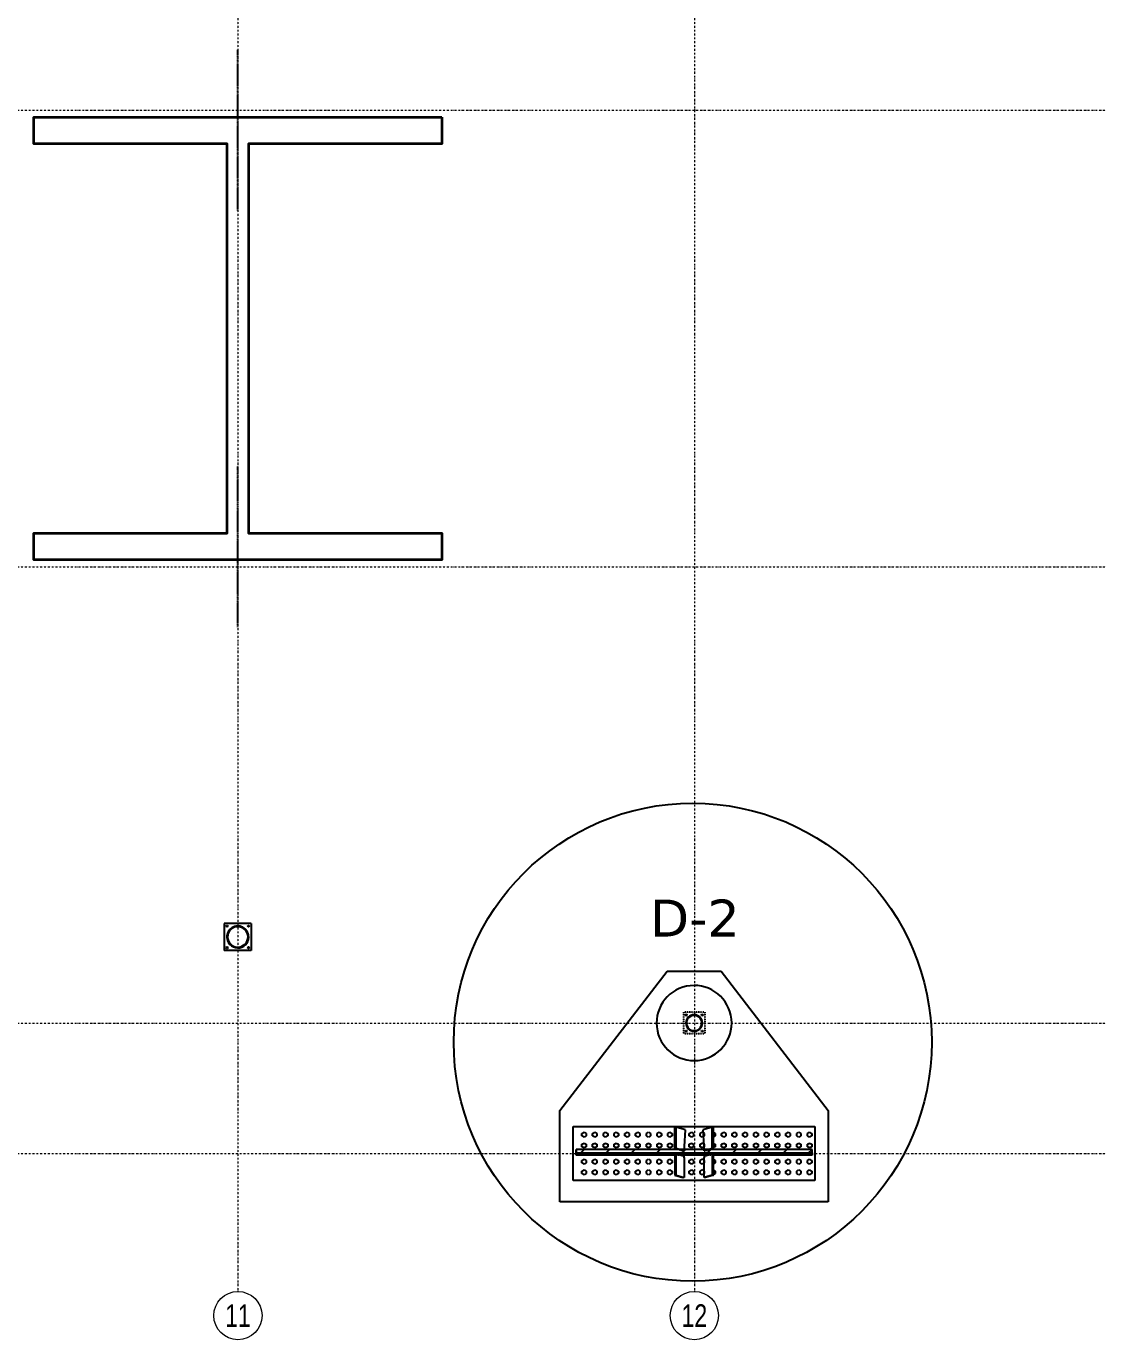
# Model space of a CAD drawing. Header units: millimetres. Extents: x 1541 to 289025, y -12015 to 47026.
# Drawn here: x 53899 to 55346, y -11969 to -10196 of the extents above; entities that cross this region are included whole.
import ezdxf
from ezdxf.enums import TextEntityAlignment as Align

# ---------------------------------------------------------------- set-up
doc = ezdxf.new("R2010")
doc.units = ezdxf.units.MM
doc.header["$LTSCALE"] = 0.1
for name, pattern in [('DASHDOTX2', [50.8, 25.4, -12.7, 0, -12.7]), ('DXK_LINE_DOT2', [3.9198, 1.9599, -1.9599]), ('DXK_LINE_DOT3', [5.9187, 2.979, -0.9799, 0.9799, -0.9799]), ('Grid Line', [3.33375, 1.905, -0.47625, 0.47625, -0.47625])]:
    doc.linetypes.add(name, pattern=pattern)
doc.layers.get('0').update_dxf_attribs({"color": 255})
for name, color, linetype, lineweight in [('E_EJES', 8, 'Continuous', 9), ('E_EJES-1', 8, 'Grid Line', 9), ('E_MUROS-1', 2, 'Continuous', 35)]:
    doc.layers.add(name, color=color, linetype=linetype, lineweight=lineweight)
doc.layers.add('ROTÚLOS', color=6, linetype='Continuous')
doc.styles.add('Swis721 LtCn BT_1', font='swisscl.ttf', dxfattribs={"height": 0.42})
doc.styles.add('TEXTO GENERAL', font='verdana.ttf', dxfattribs={"height": 0.9})

msp = doc.modelspace()

# ---------------------------------------------------------------- hatches: boundary and pattern name
at = {"linetype": 'Continuous'}
h = msp.add_hatch(color=96, dxfattribs=at)
h.paths.add_polyline_path([(54199.6, -11425.1), (54199.4, -11422.6), (54198.7, -11420.1), (54197.6, -11417.8), (54196.1, -11415.7), (54194.3, -11413.8), (54192.2, -11412.4), (54189.9, -11411.3), (54187.4, -11410.6), (54184.9, -11410.4), (54182.3, -11410.6), (54179.8, -11411.3), (54177.5, -11412.4), (54175.4, -11413.8), (54173.6, -11415.7), (54172.1, -11417.8), (54171, -11420.1), (54170.4, -11422.6), (54170.2, -11425.1), (54170.4, -11427.7), (54171, -11430.2), (54172.1, -11432.5), (54173.6, -11434.6), (54175.4, -11436.4), (54177.5, -11437.9), (54179.8, -11438.9), (54182.3, -11439.6), (54184.9, -11439.8), (54187.4, -11439.6), (54189.9, -11438.9), (54192.2, -11437.9), (54194.3, -11436.4), (54196.1, -11434.6), (54197.6, -11432.5), (54198.7, -11430.2), (54199.4, -11427.7)])
h.paths.add_polyline_path([(54197.9, -11429.9), (54196.9, -11432), (54195.5, -11434), (54193.8, -11435.7), (54191.8, -11437.1), (54189.6, -11438.1), (54187.3, -11438.8), (54184.9, -11439), (54182.5, -11438.8), (54180.1, -11438.1), (54177.9, -11437.1), (54176, -11435.7), (54174.3, -11434), (54172.9, -11432), (54171.9, -11429.9), (54171.2, -11427.5), (54171, -11425.1), (54171.2, -11422.7), (54171.9, -11420.4), (54172.9, -11418.2), (54174.3, -11416.2), (54176, -11414.5), (54177.9, -11413.1), (54180.1, -11412.1), (54182.5, -11411.5), (54184.9, -11411.3), (54187.3, -11411.5), (54189.6, -11412.1), (54191.8, -11413.1), (54193.8, -11414.5), (54195.5, -11416.2), (54196.9, -11418.2), (54197.9, -11420.4), (54198.5, -11422.7), (54198.7, -11425.1), (54198.5, -11427.5)])
h = msp.add_hatch(dxfattribs=at)
h.set_pattern_fill('', scale=7.611392, style=0, pattern_type=0)
h.set_pattern_definition([(45, (54811.87, -11539.187), (-17.088, 17.088), [])])
h.paths.add_polyline_path([(54812.1, -11541.3), (54811.9, -11539.2), (54811.2, -11537.1), (54810.2, -11535.2), (54808.8, -11533.5), (54807.2, -11532.2), (54805.3, -11531.1), (54803.2, -11530.5), (54801, -11530.3), (54798.9, -11530.5), (54796.8, -11531.1), (54794.9, -11532.2), (54793.2, -11533.5), (54791.8, -11535.2), (54790.8, -11537.1), (54790.2, -11539.2), (54790, -11541.3), (54790.2, -11543.5), (54790.8, -11545.6), (54791.8, -11547.5), (54793.2, -11549.2), (54794.9, -11550.5), (54796.8, -11551.6), (54798.9, -11552.2), (54801, -11552.4), (54803.2, -11552.2), (54805.3, -11551.6), (54807.2, -11550.5), (54808.8, -11549.2), (54810.2, -11547.5), (54811.2, -11545.6), (54811.9, -11543.5)])
h.paths.add_polyline_path([(54810.6, -11545.3), (54809.6, -11547.1), (54808.3, -11548.6), (54806.8, -11549.9), (54805, -11550.9), (54803, -11551.5), (54801, -11551.7), (54799, -11551.5), (54797.1, -11550.9), (54795.3, -11549.9), (54793.7, -11548.6), (54792.4, -11547.1), (54791.5, -11545.3), (54790.9, -11543.4), (54790.7, -11541.3), (54790.9, -11539.3), (54791.5, -11537.4), (54792.4, -11535.6), (54793.7, -11534), (54795.3, -11532.8), (54797.1, -11531.8), (54799, -11531.2), (54801, -11531), (54803, -11531.2), (54805, -11531.8), (54806.8, -11532.8), (54808.3, -11534), (54809.6, -11535.6), (54810.6, -11537.4), (54811.2, -11539.3), (54811.4, -11541.3), (54811.2, -11543.4)])
h = msp.add_hatch(dxfattribs=at)
h.set_pattern_fill('', scale=7.611392, style=0, pattern_type=0)
h.set_pattern_definition([(45, (54960.335, -11712.02), (-17.088, 17.088), [])])
h.paths.add_polyline_path([(54960.5, -11715.9), (54960.3, -11712), (54641.7, -11712), (54641.6, -11715.9), (54641.6, -11716.7), (54960.5, -11716.7)])

# ---------------------------------------------------------------- linework, layer by layer
at = {"color": 7, "linetype": 'DXK_LINE_DOT3'}
for p, q in [((54184.9, -10444.9), (54184.9, -10227.5)), ((54184.9, -11006.7), (54184.9, -10789.3))]:
    msp.add_line(p, q, dxfattribs=at)
at = {"color": 2, "linetype": 'Continuous'}
for p, q in [((54203, -11407), (54166.7, -11407)), ((54166.7, -11407), (54166.7, -11443.2)), ((54203, -11407), (54203, -11443.2)), ((54203, -11443.2), (54166.7, -11443.2)), ((54619.8, -11659.5), (54764.8, -11471.2)), ((54764.8, -11471.2), (54837.3, -11471.2)), ((54837.3, -11471.2), (54982.2, -11659.5)), ((54619.8, -11782.7), (54619.8, -11659.5)), ((54982.2, -11659.5), (54982.2, -11782.7)), ((54637.9, -11753.7), (54637.9, -11681.2)), ((54637.9, -11681.2), (54964.1, -11681.2)), ((54774.8, -11710.8), (54774.8, -11681.6)), ((54774.8, -11681.6), (54776.7, -11681.7)), ((54787.7, -11685), (54776.7, -11681.7)), ((54776.7, -11710.8), (54776.7, -11681.7)), ((54788.7, -11685.3), (54787.7, -11685)), ((54788.7, -11685.3), (54787.7, -11707.8)), ((54814.4, -11685), (54813.3, -11685.3)), ((54814.4, -11707.8), (54813.3, -11685.3)), ((54825.4, -11681.7), (54814.4, -11685)), ((54825.4, -11681.7), (54827.3, -11681.6)), ((54825.4, -11710.8), (54825.4, -11681.7)), ((54827.3, -11710.8), (54827.3, -11681.6)), ((54964.1, -11681.2), (54964.1, -11753.7)), ((54641.6, -11715.9), (54641.6, -11712)), ((54641.6, -11712), (54641.7, -11712)), ((54641.7, -11712), (54641.6, -11715.9)), ((54641.6, -11715.9), (54641.6, -11716.7)), ((54641.6, -11719.8), (54641.6, -11716.7)), ((54641.6, -11716.7), (54960.5, -11716.7)), ((54774.8, -11719.8), (54641.6, -11719.8)), ((54960.3, -11712), (54641.7, -11712)), ((54779, -11712), (54774.8, -11710.8)), ((54774.8, -11710.8), (54776.7, -11710.8)), ((54776.7, -11717.9), (54774.8, -11717.8)), ((54774.8, -11717.8), (54774.8, -11746.8)), ((54780.8, -11712), (54776.7, -11710.8)), ((54776.7, -11717.9), (54786.6, -11720.8)), ((54776.7, -11746.9), (54776.7, -11717.9)), ((54818.8, -11719.8), (54783.3, -11719.8)), ((54786.6, -11720.8), (54787.4, -11723.9)), ((54787.5, -11712), (54787.4, -11714)), ((54787.7, -11707.8), (54787.5, -11712)), ((54814.6, -11712), (54814.4, -11707.8)), ((54814.7, -11714), (54814.6, -11712)), ((54814.6, -11723.9), (54815.4, -11720.8)), ((54815.4, -11720.8), (54825.4, -11717.9)), ((54825.4, -11710.8), (54821.3, -11712)), ((54827.3, -11710.8), (54823, -11712)), ((54825.4, -11710.8), (54827.3, -11710.8)), ((54827.3, -11717.8), (54825.4, -11717.9)), ((54825.4, -11717.9), (54825.4, -11746.9)), ((54827.3, -11746.8), (54827.3, -11717.8)), ((54960.5, -11719.8), (54827.3, -11719.8)), ((54960.5, -11712), (54960.3, -11712)), ((54960.5, -11715.9), (54960.3, -11712)), ((54960.5, -11715.9), (54960.5, -11712)), ((54960.5, -11716.7), (54960.5, -11715.9)), ((54960.5, -11716.7), (54960.5, -11719.8)), ((54787.4, -11723.9), (54787.4, -11750)), ((54814.7, -11750), (54814.6, -11723.9)), ((54964.1, -11753.7), (54637.9, -11753.7)), ((54774.8, -11746.8), (54785.7, -11750)), ((54774.8, -11746.8), (54776.7, -11746.9)), ((54776.7, -11746.9), (54787.4, -11750)), ((54787.4, -11750), (54785.7, -11750)), ((54825.4, -11746.9), (54814.7, -11750)), ((54816.4, -11750), (54814.7, -11750)), ((54827.3, -11746.8), (54816.4, -11750)), ((54825.4, -11746.9), (54827.3, -11746.8)), ((54982.2, -11782.7), (54619.8, -11782.7))]:
    msp.add_line(p, q, dxfattribs=at)
at = {"color": 7, "linetype": 'Continuous'}
for p, q in [((54169.2, -11410.6), (54169.8, -11409.6)), ((54169.8, -11411.6), (54169.2, -11410.6)), ((54169.8, -11409.6), (54170.9, -11409.6)), ((54170.9, -11411.6), (54169.8, -11411.6)), ((54170.9, -11409.6), (54171.5, -11410.6)), ((54171.5, -11410.6), (54170.9, -11411.6)), ((54198.2, -11410.6), (54198.8, -11409.6)), ((54198.8, -11411.6), (54198.2, -11410.6)), ((54198.8, -11409.6), (54199.9, -11409.6)), ((54199.9, -11411.6), (54198.8, -11411.6)), ((54199.9, -11409.6), (54200.5, -11410.6)), ((54200.5, -11410.6), (54199.9, -11411.6)), ((54169.2, -11439.6), (54169.8, -11438.6)), ((54169.8, -11440.6), (54169.2, -11439.6)), ((54169.8, -11438.6), (54170.9, -11438.6)), ((54170.9, -11440.6), (54169.8, -11440.6)), ((54170.9, -11438.6), (54171.5, -11439.6)), ((54171.5, -11439.6), (54170.9, -11440.6)), ((54198.2, -11439.6), (54198.8, -11438.6)), ((54198.8, -11440.6), (54198.2, -11439.6)), ((54198.8, -11438.6), (54199.9, -11438.6)), ((54199.9, -11440.6), (54198.8, -11440.6)), ((54199.9, -11438.6), (54200.5, -11439.6)), ((54200.5, -11439.6), (54199.9, -11440.6)), ((54789, -11530.5), (54789.6, -11529.5)), ((54789.6, -11531.4), (54789, -11530.5)), ((54789.6, -11529.5), (54790.7, -11529.5)), ((54790.7, -11531.4), (54789.6, -11531.4)), ((54790.7, -11529.5), (54791.3, -11530.5)), ((54791.3, -11530.5), (54790.7, -11531.4)), ((54810.8, -11530.5), (54811.3, -11529.5)), ((54811.3, -11531.4), (54810.8, -11530.5)), ((54811.3, -11529.5), (54812.5, -11529.5)), ((54812.5, -11531.4), (54811.3, -11531.4)), ((54812.5, -11529.5), (54813, -11530.5)), ((54813, -11530.5), (54812.5, -11531.4)), ((54789, -11552.2), (54789.6, -11551.2)), ((54789.6, -11553.2), (54789, -11552.2)), ((54789.6, -11551.2), (54790.7, -11551.2)), ((54790.7, -11553.2), (54789.6, -11553.2)), ((54790.7, -11551.2), (54791.3, -11552.2)), ((54791.3, -11552.2), (54790.7, -11553.2)), ((54810.8, -11552.2), (54811.3, -11551.2)), ((54811.3, -11553.2), (54810.8, -11552.2)), ((54811.3, -11551.2), (54812.5, -11551.2)), ((54812.5, -11553.2), (54811.3, -11553.2)), ((54812.5, -11551.2), (54813, -11552.2)), ((54813, -11552.2), (54812.5, -11553.2)), ((54649.5, -11690.4), (54652.4, -11688.8)), ((54649.5, -11693.8), (54649.5, -11690.4)), ((54652.4, -11695.5), (54649.5, -11693.8)), ((54649.5, -11704.9), (54652.4, -11703.3)), ((54652.4, -11688.8), (54655.3, -11690.4)), ((54655.3, -11693.8), (54652.4, -11695.5)), ((54652.4, -11703.3), (54655.3, -11704.9)), ((54655.3, -11690.4), (54655.3, -11693.8)), ((54664, -11690.4), (54666.9, -11688.8)), ((54664, -11693.8), (54664, -11690.4)), ((54666.9, -11695.5), (54664, -11693.8)), ((54664, -11704.9), (54666.9, -11703.3)), ((54666.9, -11688.8), (54669.8, -11690.4)), ((54669.8, -11693.8), (54666.9, -11695.5)), ((54666.9, -11703.3), (54669.8, -11704.9)), ((54669.8, -11690.4), (54669.8, -11693.8)), ((54678.5, -11690.4), (54681.4, -11688.8)), ((54678.5, -11693.8), (54678.5, -11690.4)), ((54681.4, -11695.5), (54678.5, -11693.8)), ((54678.5, -11704.9), (54681.4, -11703.3)), ((54681.4, -11688.8), (54684.3, -11690.4)), ((54684.3, -11693.8), (54681.4, -11695.5)), ((54681.4, -11703.3), (54684.3, -11704.9)), ((54684.3, -11690.4), (54684.3, -11693.8)), ((54693, -11690.4), (54695.9, -11688.8)), ((54693, -11693.8), (54693, -11690.4)), ((54695.9, -11695.5), (54693, -11693.8)), ((54693, -11704.9), (54695.9, -11703.3)), ((54695.9, -11688.8), (54698.8, -11690.4)), ((54698.8, -11693.8), (54695.9, -11695.5)), ((54695.9, -11703.3), (54698.8, -11704.9)), ((54698.8, -11690.4), (54698.8, -11693.8)), ((54707.5, -11690.4), (54710.4, -11688.8)), ((54707.5, -11693.8), (54707.5, -11690.4)), ((54710.4, -11695.5), (54707.5, -11693.8)), ((54707.5, -11704.9), (54710.4, -11703.3)), ((54710.4, -11688.8), (54713.3, -11690.4)), ((54713.3, -11693.8), (54710.4, -11695.5)), ((54710.4, -11703.3), (54713.3, -11704.9)), ((54713.3, -11690.4), (54713.3, -11693.8)), ((54722, -11690.4), (54724.9, -11688.8)), ((54722, -11693.8), (54722, -11690.4)), ((54724.9, -11695.5), (54722, -11693.8)), ((54722, -11704.9), (54724.9, -11703.3)), ((54724.9, -11688.8), (54727.8, -11690.4)), ((54727.8, -11693.8), (54724.9, -11695.5)), ((54724.9, -11703.3), (54727.8, -11704.9)), ((54727.8, -11690.4), (54727.8, -11693.8)), ((54736.5, -11690.4), (54739.4, -11688.8)), ((54736.5, -11693.8), (54736.5, -11690.4)), ((54739.4, -11695.5), (54736.5, -11693.8)), ((54736.5, -11704.9), (54739.4, -11703.3)), ((54739.4, -11688.8), (54742.3, -11690.4)), ((54742.3, -11693.8), (54739.4, -11695.5)), ((54739.4, -11703.3), (54742.3, -11704.9)), ((54742.3, -11690.4), (54742.3, -11693.8)), ((54751, -11690.4), (54753.9, -11688.8)), ((54751, -11693.8), (54751, -11690.4)), ((54753.9, -11695.5), (54751, -11693.8)), ((54751, -11704.9), (54753.9, -11703.3)), ((54753.9, -11688.8), (54756.8, -11690.4)), ((54756.8, -11693.8), (54753.9, -11695.5)), ((54753.9, -11703.3), (54756.8, -11704.9)), ((54756.8, -11690.4), (54756.8, -11693.8)), ((54765.5, -11690.4), (54768.4, -11688.8)), ((54765.5, -11693.8), (54765.5, -11690.4)), ((54768.4, -11695.5), (54765.5, -11693.8)), ((54765.5, -11704.9), (54768.4, -11703.3)), ((54768.4, -11688.8), (54771.3, -11690.4)), ((54771.3, -11693.8), (54768.4, -11695.5)), ((54768.4, -11703.3), (54771.3, -11704.9)), ((54771.3, -11690.4), (54771.3, -11693.8)), ((54794.5, -11690.4), (54797.4, -11688.8)), ((54794.5, -11693.8), (54794.5, -11690.4)), ((54797.4, -11695.5), (54794.5, -11693.8)), ((54794.5, -11704.9), (54797.4, -11703.3)), ((54797.4, -11688.8), (54800.3, -11690.4)), ((54800.3, -11693.8), (54797.4, -11695.5)), ((54797.4, -11703.3), (54800.3, -11704.9)), ((54800.3, -11690.4), (54800.3, -11693.8)), ((54809, -11690.4), (54811.9, -11688.8)), ((54809, -11693.8), (54809, -11690.4)), ((54811.9, -11695.5), (54809, -11693.8)), ((54809, -11704.9), (54811.9, -11703.3)), ((54814.8, -11690.4), (54811.9, -11688.8)), ((54814.8, -11693.8), (54811.9, -11695.5)), ((54814.8, -11704.9), (54811.9, -11703.3)), ((54814.8, -11693.8), (54814.8, -11690.4)), ((54827.3, -11689.3), (54829.3, -11690.4)), ((54829.3, -11693.8), (54827.3, -11695)), ((54827.3, -11703.8), (54829.3, -11704.9)), ((54829.3, -11690.4), (54829.3, -11693.8)), ((54838, -11690.4), (54840.9, -11688.8)), ((54838, -11693.8), (54838, -11690.4)), ((54840.9, -11695.5), (54838, -11693.8)), ((54838, -11704.9), (54840.9, -11703.3)), ((54840.9, -11688.8), (54843.8, -11690.4)), ((54843.8, -11693.8), (54840.9, -11695.5)), ((54840.9, -11703.3), (54843.8, -11704.9)), ((54843.8, -11690.4), (54843.8, -11693.8)), ((54852.5, -11690.4), (54855.4, -11688.8)), ((54852.5, -11693.8), (54852.5, -11690.4)), ((54855.4, -11695.5), (54852.5, -11693.8)), ((54852.5, -11704.9), (54855.4, -11703.3)), ((54855.4, -11688.8), (54858.3, -11690.4)), ((54858.3, -11693.8), (54855.4, -11695.5)), ((54855.4, -11703.3), (54858.3, -11704.9)), ((54858.3, -11690.4), (54858.3, -11693.8)), ((54867, -11690.4), (54869.9, -11688.8)), ((54867, -11693.8), (54867, -11690.4)), ((54869.9, -11695.5), (54867, -11693.8)), ((54867, -11704.9), (54869.9, -11703.3)), ((54869.9, -11688.8), (54872.8, -11690.4)), ((54872.8, -11693.8), (54869.9, -11695.5)), ((54869.9, -11703.3), (54872.8, -11704.9)), ((54872.8, -11690.4), (54872.8, -11693.8)), ((54881.5, -11690.4), (54884.4, -11688.8)), ((54881.5, -11693.8), (54881.5, -11690.4)), ((54884.4, -11695.5), (54881.5, -11693.8)), ((54881.5, -11704.9), (54884.4, -11703.3)), ((54884.4, -11688.8), (54887.3, -11690.4)), ((54887.3, -11693.8), (54884.4, -11695.5)), ((54884.4, -11703.3), (54887.3, -11704.9)), ((54887.3, -11690.4), (54887.3, -11693.8)), ((54896, -11690.4), (54898.9, -11688.8)), ((54896, -11693.8), (54896, -11690.4)), ((54898.9, -11695.5), (54896, -11693.8)), ((54896, -11704.9), (54898.9, -11703.3)), ((54898.9, -11688.8), (54901.8, -11690.4)), ((54901.8, -11693.8), (54898.9, -11695.5)), ((54898.9, -11703.3), (54901.8, -11704.9)), ((54901.8, -11690.4), (54901.8, -11693.8)), ((54910.5, -11690.4), (54913.4, -11688.8)), ((54910.5, -11693.8), (54910.5, -11690.4)), ((54913.4, -11695.5), (54910.5, -11693.8)), ((54910.5, -11704.9), (54913.4, -11703.3)), ((54913.4, -11688.8), (54916.3, -11690.4)), ((54916.3, -11693.8), (54913.4, -11695.5)), ((54913.4, -11703.3), (54916.3, -11704.9)), ((54916.3, -11690.4), (54916.3, -11693.8)), ((54925, -11690.4), (54927.9, -11688.8)), ((54925, -11693.8), (54925, -11690.4)), ((54927.9, -11695.5), (54925, -11693.8)), ((54925, -11704.9), (54927.9, -11703.3)), ((54927.9, -11688.8), (54930.8, -11690.4)), ((54930.8, -11693.8), (54927.9, -11695.5)), ((54927.9, -11703.3), (54930.8, -11704.9)), ((54930.8, -11690.4), (54930.8, -11693.8)), ((54939.5, -11690.4), (54942.4, -11688.8)), ((54939.5, -11693.8), (54939.5, -11690.4)), ((54942.4, -11695.5), (54939.5, -11693.8)), ((54939.5, -11704.9), (54942.4, -11703.3)), ((54942.4, -11688.8), (54945.3, -11690.4)), ((54945.3, -11693.8), (54942.4, -11695.5)), ((54942.4, -11703.3), (54945.3, -11704.9)), ((54945.3, -11690.4), (54945.3, -11693.8)), ((54954, -11690.4), (54956.9, -11688.8)), ((54954, -11693.8), (54954, -11690.4)), ((54956.9, -11695.5), (54954, -11693.8)), ((54954, -11704.9), (54956.9, -11703.3)), ((54956.9, -11688.8), (54959.8, -11690.4)), ((54959.8, -11693.8), (54956.9, -11695.5)), ((54956.9, -11703.3), (54959.8, -11704.9)), ((54959.8, -11690.4), (54959.8, -11693.8)), ((54649.5, -11708.3), (54649.5, -11704.9)), ((54652.4, -11710), (54649.5, -11708.3)), ((54655.3, -11708.3), (54652.4, -11710)), ((54655.3, -11704.9), (54655.3, -11708.3)), ((54664, -11708.3), (54664, -11704.9)), ((54666.9, -11710), (54664, -11708.3)), ((54669.8, -11708.3), (54666.9, -11710)), ((54669.8, -11704.9), (54669.8, -11708.3)), ((54678.5, -11708.3), (54678.5, -11704.9)), ((54681.4, -11710), (54678.5, -11708.3)), ((54684.3, -11708.3), (54681.4, -11710)), ((54684.3, -11704.9), (54684.3, -11708.3)), ((54693, -11708.3), (54693, -11704.9)), ((54695.9, -11710), (54693, -11708.3)), ((54698.8, -11708.3), (54695.9, -11710)), ((54698.8, -11704.9), (54698.8, -11708.3)), ((54707.5, -11708.3), (54707.5, -11704.9)), ((54710.4, -11710), (54707.5, -11708.3)), ((54713.3, -11708.3), (54710.4, -11710)), ((54713.3, -11704.9), (54713.3, -11708.3)), ((54722, -11708.3), (54722, -11704.9)), ((54724.9, -11710), (54722, -11708.3)), ((54727.8, -11708.3), (54724.9, -11710)), ((54727.8, -11704.9), (54727.8, -11708.3)), ((54736.5, -11708.3), (54736.5, -11704.9)), ((54739.4, -11710), (54736.5, -11708.3)), ((54742.3, -11708.3), (54739.4, -11710)), ((54742.3, -11704.9), (54742.3, -11708.3)), ((54751, -11708.3), (54751, -11704.9)), ((54753.9, -11710), (54751, -11708.3)), ((54756.8, -11708.3), (54753.9, -11710)), ((54756.8, -11704.9), (54756.8, -11708.3)), ((54765.5, -11708.3), (54765.5, -11704.9)), ((54768.4, -11710), (54765.5, -11708.3)), ((54771.3, -11708.3), (54768.4, -11710)), ((54771.3, -11704.9), (54771.3, -11708.3)), ((54794.5, -11708.3), (54794.5, -11704.9)), ((54797.4, -11710), (54794.5, -11708.3)), ((54800.3, -11708.3), (54797.4, -11710)), ((54800.3, -11704.9), (54800.3, -11708.3)), ((54809, -11708.3), (54809, -11704.9)), ((54811.9, -11710), (54809, -11708.3)), ((54814.8, -11708.3), (54811.9, -11710)), ((54814.8, -11708.3), (54814.8, -11704.9)), ((54829.3, -11708.3), (54827.3, -11709.5)), ((54829.3, -11704.9), (54829.3, -11708.3)), ((54838, -11708.3), (54838, -11704.9)), ((54840.9, -11710), (54838, -11708.3)), ((54843.8, -11708.3), (54840.9, -11710)), ((54843.8, -11704.9), (54843.8, -11708.3)), ((54852.5, -11708.3), (54852.5, -11704.9)), ((54855.4, -11710), (54852.5, -11708.3)), ((54858.3, -11708.3), (54855.4, -11710)), ((54858.3, -11704.9), (54858.3, -11708.3)), ((54867, -11708.3), (54867, -11704.9)), ((54869.9, -11710), (54867, -11708.3)), ((54872.8, -11708.3), (54869.9, -11710)), ((54872.8, -11704.9), (54872.8, -11708.3)), ((54881.5, -11708.3), (54881.5, -11704.9)), ((54884.4, -11710), (54881.5, -11708.3)), ((54887.3, -11708.3), (54884.4, -11710)), ((54887.3, -11704.9), (54887.3, -11708.3)), ((54896, -11708.3), (54896, -11704.9)), ((54898.9, -11710), (54896, -11708.3)), ((54901.8, -11708.3), (54898.9, -11710)), ((54901.8, -11704.9), (54901.8, -11708.3)), ((54910.5, -11708.3), (54910.5, -11704.9)), ((54913.4, -11710), (54910.5, -11708.3)), ((54916.3, -11708.3), (54913.4, -11710)), ((54916.3, -11704.9), (54916.3, -11708.3)), ((54925, -11708.3), (54925, -11704.9)), ((54927.9, -11710), (54925, -11708.3)), ((54930.8, -11708.3), (54927.9, -11710)), ((54930.8, -11704.9), (54930.8, -11708.3)), ((54939.5, -11708.3), (54939.5, -11704.9)), ((54942.4, -11710), (54939.5, -11708.3)), ((54945.3, -11708.3), (54942.4, -11710)), ((54945.3, -11704.9), (54945.3, -11708.3)), ((54954, -11708.3), (54954, -11704.9)), ((54956.9, -11710), (54954, -11708.3)), ((54959.8, -11708.3), (54956.9, -11710)), ((54959.8, -11704.9), (54959.8, -11708.3)), ((54649.5, -11726.7), (54652.4, -11725)), ((54649.5, -11730), (54649.5, -11726.7)), ((54652.4, -11731.7), (54649.5, -11730)), ((54649.5, -11741.2), (54652.4, -11739.5)), ((54652.4, -11725), (54655.3, -11726.7)), ((54655.3, -11730), (54652.4, -11731.7)), ((54652.4, -11739.5), (54655.3, -11741.2)), ((54655.3, -11726.7), (54655.3, -11730)), ((54664, -11726.7), (54666.9, -11725)), ((54664, -11730), (54664, -11726.7)), ((54666.9, -11731.7), (54664, -11730)), ((54664, -11741.2), (54666.9, -11739.5)), ((54666.9, -11725), (54669.8, -11726.7)), ((54669.8, -11730), (54666.9, -11731.7)), ((54666.9, -11739.5), (54669.8, -11741.2)), ((54669.8, -11726.7), (54669.8, -11730)), ((54678.5, -11726.7), (54681.4, -11725)), ((54678.5, -11730), (54678.5, -11726.7)), ((54681.4, -11731.7), (54678.5, -11730)), ((54678.5, -11741.2), (54681.4, -11739.5)), ((54681.4, -11725), (54684.3, -11726.7)), ((54684.3, -11730), (54681.4, -11731.7)), ((54681.4, -11739.5), (54684.3, -11741.2)), ((54684.3, -11726.7), (54684.3, -11730)), ((54693, -11726.7), (54695.9, -11725)), ((54693, -11730), (54693, -11726.7)), ((54695.9, -11731.7), (54693, -11730)), ((54693, -11741.2), (54695.9, -11739.5)), ((54695.9, -11725), (54698.8, -11726.7)), ((54698.8, -11730), (54695.9, -11731.7)), ((54695.9, -11739.5), (54698.8, -11741.2)), ((54698.8, -11726.7), (54698.8, -11730)), ((54707.5, -11726.7), (54710.4, -11725)), ((54707.5, -11730), (54707.5, -11726.7)), ((54710.4, -11731.7), (54707.5, -11730)), ((54707.5, -11741.2), (54710.4, -11739.5)), ((54710.4, -11725), (54713.3, -11726.7)), ((54713.3, -11730), (54710.4, -11731.7)), ((54710.4, -11739.5), (54713.3, -11741.2)), ((54713.3, -11726.7), (54713.3, -11730)), ((54722, -11726.7), (54724.9, -11725)), ((54722, -11730), (54722, -11726.7)), ((54724.9, -11731.7), (54722, -11730)), ((54722, -11741.2), (54724.9, -11739.5)), ((54724.9, -11725), (54727.8, -11726.7)), ((54727.8, -11730), (54724.9, -11731.7)), ((54724.9, -11739.5), (54727.8, -11741.2)), ((54727.8, -11726.7), (54727.8, -11730)), ((54736.5, -11726.7), (54739.4, -11725)), ((54736.5, -11730), (54736.5, -11726.7)), ((54739.4, -11731.7), (54736.5, -11730)), ((54736.5, -11741.2), (54739.4, -11739.5)), ((54739.4, -11725), (54742.3, -11726.7)), ((54742.3, -11730), (54739.4, -11731.7)), ((54739.4, -11739.5), (54742.3, -11741.2)), ((54742.3, -11726.7), (54742.3, -11730)), ((54751, -11726.7), (54753.9, -11725)), ((54751, -11730), (54751, -11726.7)), ((54753.9, -11731.7), (54751, -11730)), ((54751, -11741.2), (54753.9, -11739.5)), ((54753.9, -11725), (54756.8, -11726.7)), ((54756.8, -11730), (54753.9, -11731.7)), ((54753.9, -11739.5), (54756.8, -11741.2)), ((54756.8, -11726.7), (54756.8, -11730)), ((54765.5, -11726.7), (54768.4, -11725)), ((54765.5, -11730), (54765.5, -11726.7)), ((54768.4, -11731.7), (54765.5, -11730)), ((54765.5, -11741.2), (54768.4, -11739.5)), ((54768.4, -11725), (54771.3, -11726.7)), ((54771.3, -11730), (54768.4, -11731.7)), ((54768.4, -11739.5), (54771.3, -11741.2)), ((54771.3, -11726.7), (54771.3, -11730)), ((54794.5, -11726.7), (54797.4, -11725)), ((54794.5, -11730), (54794.5, -11726.7)), ((54797.4, -11731.7), (54794.5, -11730)), ((54794.5, -11741.2), (54797.4, -11739.5)), ((54797.4, -11725), (54800.3, -11726.7)), ((54800.3, -11730), (54797.4, -11731.7)), ((54797.4, -11739.5), (54800.3, -11741.2)), ((54800.3, -11726.7), (54800.3, -11730)), ((54809, -11726.7), (54811.9, -11725)), ((54809, -11730), (54809, -11726.7)), ((54811.9, -11731.7), (54809, -11730)), ((54809, -11741.2), (54811.9, -11739.5)), ((54814.8, -11726.7), (54811.9, -11725)), ((54814.8, -11730), (54811.9, -11731.7)), ((54814.8, -11741.2), (54811.9, -11739.5)), ((54814.8, -11730), (54814.8, -11726.7)), ((54827.3, -11725.5), (54829.3, -11726.7)), ((54829.3, -11730), (54827.3, -11731.2)), ((54829.3, -11726.7), (54829.3, -11730)), ((54838, -11726.7), (54840.9, -11725)), ((54838, -11730), (54838, -11726.7)), ((54840.9, -11731.7), (54838, -11730)), ((54838, -11741.2), (54840.9, -11739.5)), ((54840.9, -11725), (54843.8, -11726.7)), ((54843.8, -11730), (54840.9, -11731.7)), ((54840.9, -11739.5), (54843.8, -11741.2)), ((54843.8, -11726.7), (54843.8, -11730)), ((54852.5, -11726.7), (54855.4, -11725)), ((54852.5, -11730), (54852.5, -11726.7)), ((54855.4, -11731.7), (54852.5, -11730)), ((54852.5, -11741.2), (54855.4, -11739.5)), ((54855.4, -11725), (54858.3, -11726.7)), ((54858.3, -11730), (54855.4, -11731.7)), ((54855.4, -11739.5), (54858.3, -11741.2)), ((54858.3, -11726.7), (54858.3, -11730)), ((54867, -11726.7), (54869.9, -11725)), ((54867, -11730), (54867, -11726.7)), ((54869.9, -11731.7), (54867, -11730)), ((54867, -11741.2), (54869.9, -11739.5)), ((54869.9, -11725), (54872.8, -11726.7)), ((54872.8, -11730), (54869.9, -11731.7)), ((54869.9, -11739.5), (54872.8, -11741.2)), ((54872.8, -11726.7), (54872.8, -11730)), ((54881.5, -11726.7), (54884.4, -11725)), ((54881.5, -11730), (54881.5, -11726.7)), ((54884.4, -11731.7), (54881.5, -11730)), ((54881.5, -11741.2), (54884.4, -11739.5)), ((54884.4, -11725), (54887.3, -11726.7)), ((54887.3, -11730), (54884.4, -11731.7)), ((54884.4, -11739.5), (54887.3, -11741.2)), ((54887.3, -11726.7), (54887.3, -11730)), ((54896, -11726.7), (54898.9, -11725)), ((54896, -11730), (54896, -11726.7)), ((54898.9, -11731.7), (54896, -11730)), ((54896, -11741.2), (54898.9, -11739.5)), ((54898.9, -11725), (54901.8, -11726.7)), ((54901.8, -11730), (54898.9, -11731.7)), ((54898.9, -11739.5), (54901.8, -11741.2)), ((54901.8, -11726.7), (54901.8, -11730)), ((54910.5, -11726.7), (54913.4, -11725)), ((54910.5, -11730), (54910.5, -11726.7)), ((54913.4, -11731.7), (54910.5, -11730)), ((54910.5, -11741.2), (54913.4, -11739.5)), ((54913.4, -11725), (54916.3, -11726.7)), ((54916.3, -11730), (54913.4, -11731.7)), ((54913.4, -11739.5), (54916.3, -11741.2)), ((54916.3, -11726.7), (54916.3, -11730)), ((54925, -11726.7), (54927.9, -11725)), ((54925, -11730), (54925, -11726.7)), ((54927.9, -11731.7), (54925, -11730)), ((54925, -11741.2), (54927.9, -11739.5)), ((54927.9, -11725), (54930.8, -11726.7)), ((54930.8, -11730), (54927.9, -11731.7)), ((54927.9, -11739.5), (54930.8, -11741.2)), ((54930.8, -11726.7), (54930.8, -11730)), ((54939.5, -11726.7), (54942.4, -11725)), ((54939.5, -11730), (54939.5, -11726.7)), ((54942.4, -11731.7), (54939.5, -11730)), ((54939.5, -11741.2), (54942.4, -11739.5)), ((54942.4, -11725), (54945.3, -11726.7)), ((54945.3, -11730), (54942.4, -11731.7)), ((54942.4, -11739.5), (54945.3, -11741.2)), ((54945.3, -11726.7), (54945.3, -11730)), ((54954, -11726.7), (54956.9, -11725)), ((54954, -11730), (54954, -11726.7)), ((54956.9, -11731.7), (54954, -11730)), ((54954, -11741.2), (54956.9, -11739.5)), ((54956.9, -11725), (54959.8, -11726.7)), ((54959.8, -11730), (54956.9, -11731.7)), ((54956.9, -11739.5), (54959.8, -11741.2)), ((54959.8, -11726.7), (54959.8, -11730)), ((54649.5, -11744.5), (54649.5, -11741.2)), ((54652.4, -11746.2), (54649.5, -11744.5)), ((54655.3, -11744.5), (54652.4, -11746.2)), ((54655.3, -11741.2), (54655.3, -11744.5)), ((54664, -11744.5), (54664, -11741.2)), ((54666.9, -11746.2), (54664, -11744.5)), ((54669.8, -11744.5), (54666.9, -11746.2)), ((54669.8, -11741.2), (54669.8, -11744.5)), ((54678.5, -11744.5), (54678.5, -11741.2)), ((54681.4, -11746.2), (54678.5, -11744.5)), ((54684.3, -11744.5), (54681.4, -11746.2)), ((54684.3, -11741.2), (54684.3, -11744.5)), ((54693, -11744.5), (54693, -11741.2)), ((54695.9, -11746.2), (54693, -11744.5)), ((54698.8, -11744.5), (54695.9, -11746.2)), ((54698.8, -11741.2), (54698.8, -11744.5)), ((54707.5, -11744.5), (54707.5, -11741.2)), ((54710.4, -11746.2), (54707.5, -11744.5)), ((54713.3, -11744.5), (54710.4, -11746.2)), ((54713.3, -11741.2), (54713.3, -11744.5)), ((54722, -11744.5), (54722, -11741.2)), ((54724.9, -11746.2), (54722, -11744.5)), ((54727.8, -11744.5), (54724.9, -11746.2)), ((54727.8, -11741.2), (54727.8, -11744.5)), ((54736.5, -11744.5), (54736.5, -11741.2)), ((54739.4, -11746.2), (54736.5, -11744.5)), ((54742.3, -11744.5), (54739.4, -11746.2)), ((54742.3, -11741.2), (54742.3, -11744.5)), ((54751, -11744.5), (54751, -11741.2)), ((54753.9, -11746.2), (54751, -11744.5)), ((54756.8, -11744.5), (54753.9, -11746.2)), ((54756.8, -11741.2), (54756.8, -11744.5)), ((54765.5, -11744.5), (54765.5, -11741.2)), ((54768.4, -11746.2), (54765.5, -11744.5)), ((54771.3, -11744.5), (54768.4, -11746.2)), ((54771.3, -11741.2), (54771.3, -11744.5)), ((54794.5, -11744.5), (54794.5, -11741.2)), ((54797.4, -11746.2), (54794.5, -11744.5)), ((54800.3, -11744.5), (54797.4, -11746.2)), ((54800.3, -11741.2), (54800.3, -11744.5)), ((54809, -11744.5), (54809, -11741.2)), ((54811.9, -11746.2), (54809, -11744.5)), ((54814.8, -11744.5), (54811.9, -11746.2)), ((54814.8, -11744.5), (54814.8, -11741.2)), ((54827.3, -11740), (54829.3, -11741.2)), ((54829.3, -11744.5), (54827.3, -11745.7)), ((54829.3, -11741.2), (54829.3, -11744.5)), ((54838, -11744.5), (54838, -11741.2)), ((54840.9, -11746.2), (54838, -11744.5)), ((54843.8, -11744.5), (54840.9, -11746.2)), ((54843.8, -11741.2), (54843.8, -11744.5)), ((54852.5, -11744.5), (54852.5, -11741.2)), ((54855.4, -11746.2), (54852.5, -11744.5)), ((54858.3, -11744.5), (54855.4, -11746.2)), ((54858.3, -11741.2), (54858.3, -11744.5)), ((54867, -11744.5), (54867, -11741.2)), ((54869.9, -11746.2), (54867, -11744.5)), ((54872.8, -11744.5), (54869.9, -11746.2)), ((54872.8, -11741.2), (54872.8, -11744.5)), ((54881.5, -11744.5), (54881.5, -11741.2)), ((54884.4, -11746.2), (54881.5, -11744.5)), ((54887.3, -11744.5), (54884.4, -11746.2)), ((54887.3, -11741.2), (54887.3, -11744.5)), ((54896, -11744.5), (54896, -11741.2)), ((54898.9, -11746.2), (54896, -11744.5)), ((54901.8, -11744.5), (54898.9, -11746.2)), ((54901.8, -11741.2), (54901.8, -11744.5)), ((54910.5, -11744.5), (54910.5, -11741.2)), ((54913.4, -11746.2), (54910.5, -11744.5)), ((54916.3, -11744.5), (54913.4, -11746.2)), ((54916.3, -11741.2), (54916.3, -11744.5)), ((54925, -11744.5), (54925, -11741.2)), ((54927.9, -11746.2), (54925, -11744.5)), ((54930.8, -11744.5), (54927.9, -11746.2)), ((54930.8, -11741.2), (54930.8, -11744.5)), ((54939.5, -11744.5), (54939.5, -11741.2)), ((54942.4, -11746.2), (54939.5, -11744.5)), ((54945.3, -11744.5), (54942.4, -11746.2)), ((54945.3, -11741.2), (54945.3, -11744.5)), ((54954, -11744.5), (54954, -11741.2)), ((54956.9, -11746.2), (54954, -11744.5)), ((54959.8, -11744.5), (54956.9, -11746.2)), ((54959.8, -11741.2), (54959.8, -11744.5))]:
    msp.add_line(p, q, dxfattribs=at)
at = {"color": 7, "linetype": 'DXK_LINE_DOT2'}
for p, q in [((54815.5, -11526.8), (54786.5, -11526.8)), ((54786.5, -11526.8), (54786.5, -11555.8)), ((54815.5, -11526.8), (54815.5, -11555.8)), ((54815.5, -11555.8), (54786.5, -11555.8)), ((54783.3, -11719.8), (54774.8, -11719.8)), ((54785.7, -11714), (54779, -11712)), ((54787.4, -11714), (54780.8, -11712)), ((54787.4, -11714), (54785.7, -11714)), ((54821.3, -11712), (54814.7, -11714)), ((54814.7, -11714), (54816.4, -11714)), ((54823, -11712), (54816.4, -11714)), ((54827.3, -11719.8), (54818.8, -11719.8))]:
    msp.add_line(p, q, dxfattribs=at)
at = {"color": 2, "linetype": 'Continuous'}
for centre, radius, start, end in [((54184.9, -11425.1), 14.7, 10, 190), ((54184.9, -11425.1), 13.8, 350, 170), ((54184.9, -11425.1), 14.7, 190, 10), ((54184.9, -11425.1), 13.8, 170, 350), ((54801, -11541.3), 50.7, 6, 186), ((54801, -11541.3), 50.7, 186, 6), ((54801, -11541.3), 11.1, 11.25, 191.25), ((54801, -11541.3), 11.1, 191.25, 11.25), ((54801, -11541.3), 10.3, 168.75, 348.75), ((54801, -11541.3), 10.3, 348.75, 168.75)]:
    msp.add_arc(centre, radius, start, end, dxfattribs=at)
at = {"layer": 'E_EJES'}
for centre in [(54185.1, -11936.3), (54801.3, -11936.3)]:
    msp.add_circle(centre, 32.6, dxfattribs=at)
at = {"layer": 'E_EJES-1', "linetype": 'DASHDOTX2'}
for p, q in [((54185.1, -9278.2), (54185.1, -11903.7)), ((54801.3, -9278.2), (54801.3, -11903.7)), ((50499.4, -10309), (57722.2, -10309)), ((50499.4, -10925.2), (57722.2, -10925.2)), ((50499.4, -11541.3), (57722.2, -11541.3)), ((50499.4, -11717.5), (57722.2, -11717.5))]:
    msp.add_line(p, q, dxfattribs=at)
at = {"layer": 'E_MUROS-1'}
msp.add_lwpolyline([(54460.3, -10318.1), (54460.3, -10354.3), (54199.4, -10354.3), (54199.4, -10879.9), (54460.3, -10879.9), (54460.3, -10916.1), (53909.4, -10916.1), (53909.4, -10879.9), (54170.4, -10879.9), (54170.4, -10354.3), (53909.4, -10354.3), (53909.4, -10318.1)], close=True, dxfattribs=at)
at = {"layer": 'ROTÚLOS'}
msp.add_circle((54799.1, -11567.2), 322.7, dxfattribs=at)

# ---------------------------------------------------------------- texts
at = {"layer": 'E_EJES', "style": 'Swis721 LtCn BT_1'}
for s, p in [('11', (54185.1, -11936.3)), ('12', (54801.3, -11936.3))]:
    msp.add_text(s, height=30.45, dxfattribs=at).set_placement(p, align=Align.MIDDLE_CENTER)
at = {"layer": 'ROTÚLOS', "style": 'TEXTO GENERAL'}
msp.add_text('D-2', height=50, dxfattribs=at).set_placement((54802, -11399.6), align=Align.MIDDLE_CENTER)

doc.saveas('drawing.dxf')
